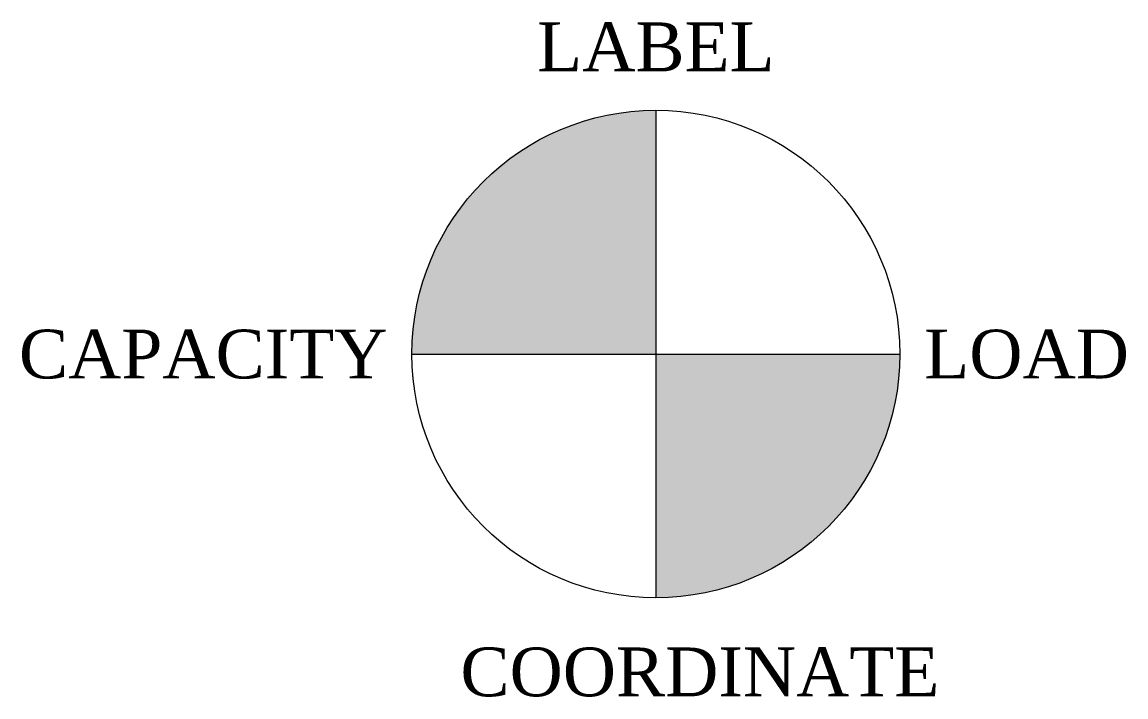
# Model space of a CAD drawing. Header units: metres. Extents: x -7.4 to 5.5, y -4 to 3.9.
import ezdxf
from ezdxf.enums import TextEntityAlignment as Align

# ---------------------------------------------------------------- set-up
doc = ezdxf.new("R2010")
doc.units = ezdxf.units.M
doc.styles.add('RiggingPoints', font='times.ttf', dxfattribs={"height": 0.2})

# ---------------------------------------------------------------- blocks, each defined once
blk = doc.blocks.new('S 1T')
at = {"linetype": 'Continuous', "lineweight": 0, "true_color": 0x0000ff}
h = blk.add_hatch(color=5, dxfattribs=at)
edge = h.paths.add_edge_path()
edge.add_arc((0, 0), 0.3, 90, 180)
edge.add_line((-0.3, 0), (0, 0))
edge.add_line((0, 0), (0, 0.3))
h = blk.add_hatch(color=5, dxfattribs=at)
edge = h.paths.add_edge_path()
edge.add_line((0, 0), (0, -0.3))
edge.add_arc((0, 0), 0.3, 270, 360)
edge.add_line((0.3, 0), (0, 0))
at = {"color": 7, "linetype": 'Continuous', "lineweight": 25}
for p, q in [((0, 0.3), (0, -0.3)), ((-0.3, 0), (0.3, 0))]:
    blk.add_line(p, q, dxfattribs=at)
blk.add_circle((0, 0), 0.3, dxfattribs=at)

msp = doc.modelspace()

# ---------------------------------------------------------------- linework, layer by layer
for p, q in [((0, 2.85), (0, -2.85)), ((-2.85, 0), (2.85, 0))]:
    msp.add_line(p, q)
msp.add_point((0, 0))
msp.add_point((0, 0))

# ---------------------------------------------------------------- block references
at = {"xscale": 9.498598509078294, "yscale": 9.498598509078294, "zscale": 9.498598509078294}
msp.add_blockref('S 1T', (0, 0), dxfattribs=at)

# ---------------------------------------------------------------- texts
at = {"style": 'RiggingPoints'}
msp.add_attdef('LABEL', text='', height=0.57, dxfattribs=at).set_placement((0, 3.135), align=Align.BOTTOM_CENTER)
msp.add_attdef('CAPACITY', text='', height=0.57, dxfattribs=at).set_placement((-3.135, 0), align=Align.MIDDLE_RIGHT)
msp.add_attdef('LOAD', text='', height=0.57, dxfattribs=at).set_placement((3.135, 0), align=Align.MIDDLE_LEFT)
msp.add_attdef('COORDINATE', (-2.283, -4), '0.00, 0.00', height=0.5699, dxfattribs=at)

doc.saveas('drawing.dxf')
